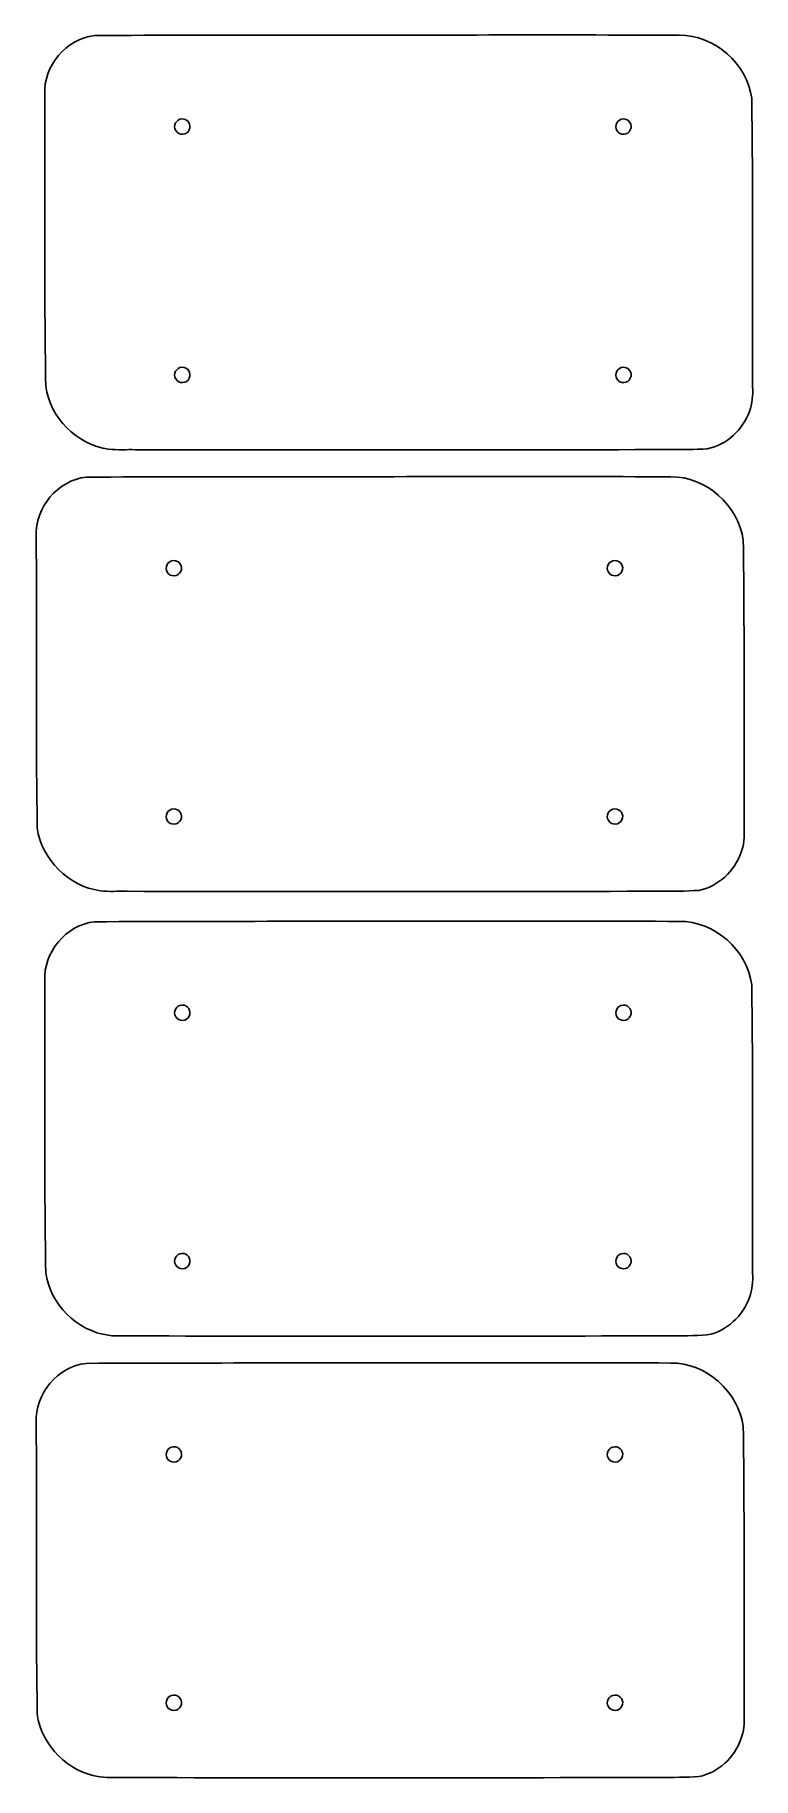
# Model space of a CAD drawing. Header units: millimetres. Extents: x 27 to 225, y 10 to 492.
import ezdxf

# ---------------------------------------------------------------- set-up
doc = ezdxf.new("R2010")
doc.units = ezdxf.units.MM
doc.layers.get('0').update_dxf_attribs({"linetype": 'CONTINUOUS'})

msp = doc.modelspace()

# ---------------------------------------------------------------- linework, layer by layer
at = {"color": 1}
for p, q in [((152.2491, 491.512818), (152.2491, 491.512758)), ((67.448341, 468.346748), (67.448341, 468.346748)), ((189.36824, 468.346748), (189.36824, 468.346748)), ((67.448341, 399.7667), (67.448341, 399.7667)), ((189.36824, 399.7667), (189.36824, 399.7667)), ((149.91417, 369.54944), (149.91417, 369.54938)), ((65.11339, 346.38337), (65.11339, 346.38337)), ((187.03331, 346.38337), (187.03331, 346.38337)), ((65.11339, 277.80329), (65.11339, 277.80329)), ((187.03331, 277.80329), (187.03331, 277.80329)), ((152.2491, 246.76577), (152.2491, 246.76571)), ((67.448341, 223.59969), (67.448341, 223.59969)), ((189.36824, 223.59969), (189.36824, 223.59969)), ((67.448341, 155.01962), (67.448341, 155.01962)), ((189.36824, 155.01962), (189.36824, 155.01962)), ((149.91417, 124.80236), (149.91417, 124.8023)), ((65.11339, 101.63628), (65.11339, 101.63628)), ((187.03331, 101.63628), (187.03331, 101.63628)), ((65.11339, 33.05621), (65.11339, 33.05621)), ((187.03331, 33.05621), (187.03331, 33.05621))]:
    msp.add_line(p, q, dxfattribs=at)
for points in [[(43.261323, 491.382478), (35.441619, 490.491468), (29.115792, 482.915738), (29.507302, 475.076818)], [(152.2491, 491.512758), (115.9201, 491.488858), (79.588732, 491.531658), (43.261323, 491.382478)], [(204.88074, 491.478318), (187.3369, 491.529718), (169.79299, 491.514218), (152.2491, 491.512818)], [(224.90416, 473.932008), (223.63811, 483.563198), (214.62421, 491.549918), (204.88074, 491.478318)], [(29.507302, 475.076818), (29.643232, 448.21774), (29.372842, 421.356495), (29.788202, 394.49912)], [(225.12426, 394.34839), (225.10166, 420.875918), (225.26555, 447.407583), (224.90416, 473.932008)], [(67.448341, 468.346748), (65.902441, 468.340748), (64.849851, 466.420528), (65.720811, 465.129538)], [(69.432028, 465.309438), (70.171818, 466.690958), (69.008508, 468.453078), (67.448341, 468.346748)], [(189.36824, 468.346748), (187.82234, 468.340748), (186.76975, 466.420528), (187.64071, 465.129538)], [(191.35194, 465.309438), (192.09245, 466.691418), (190.92819, 468.452818), (189.36824, 468.346748)], [(65.720811, 465.129538), (66.478071, 463.706338), (68.822508, 463.808888), (69.432028, 465.309438)], [(187.64071, 465.129538), (188.39797, 463.706338), (190.74241, 463.808888), (191.35194, 465.309438)], [(67.448341, 399.7667), (65.902441, 399.7607), (64.849851, 397.84048), (65.720811, 396.54949)], [(69.432028, 396.72939), (70.171818, 398.11091), (69.008508, 399.87303), (67.448341, 399.7667)], [(189.36824, 399.7667), (187.82234, 399.7607), (186.76975, 397.84048), (187.64071, 396.54949)], [(191.35194, 396.72939), (192.09245, 398.11137), (190.92819, 399.87277), (189.36824, 399.7667)], [(65.720811, 396.54949), (66.478071, 395.12629), (68.822508, 395.22884), (69.432028, 396.72939)], [(187.64071, 396.54949), (188.39797, 395.12629), (190.74241, 395.22884), (191.35194, 396.72939)], [(29.788202, 394.49912), (30.958442, 385.74106), (38.406926, 378.37134), (47.16319, 377.15732)], [(224.26277, 387.57143), (225.07747, 389.72944), (225.29847, 392.06082), (225.12426, 394.34839)], [(212.63237, 377.25883), (217.98171, 378.29556), (222.46447, 382.59099), (224.26277, 387.57143)], [(47.16319, 377.15732), (49.63099, 376.83523), (52.12662, 377.07112), (54.607327, 376.994)], [(54.607327, 376.994), (103.70201, 376.8947), (152.79699, 376.9041), (201.89164, 377.0175)], [(201.89164, 377.0175), (205.47118, 377.0566), (209.06323, 377.0031), (212.63237, 377.25883)], [(40.926361, 369.4191), (33.106647, 368.52809), (26.780821, 360.95236), (27.172332, 353.11344)], [(149.91417, 369.54938), (113.58517, 369.52548), (77.253791, 369.56828), (40.926361, 369.4191)], [(202.54581, 369.51494), (185.00197, 369.56634), (167.45806, 369.55084), (149.91417, 369.54944)], [(222.56923, 351.96863), (221.30318, 361.59982), (212.28928, 369.58654), (202.54581, 369.51494)], [(27.172332, 353.11344), (27.308258, 326.25436), (27.037872, 299.3931), (27.453234, 272.53571)], [(222.78933, 272.38498), (222.76673, 298.91252), (222.93062, 325.4442), (222.56923, 351.96863)], [(65.11339, 346.38337), (63.567487, 346.37737), (62.514902, 344.45715), (63.385856, 343.16616)], [(63.385856, 343.16616), (64.143117, 341.74296), (66.487562, 341.84551), (67.097084, 343.34606)], [(67.097084, 343.34606), (67.836868, 344.72758), (66.67356, 346.4897), (65.11339, 346.38337)], [(187.03331, 346.38337), (185.48741, 346.37737), (184.43482, 344.45715), (185.30578, 343.16616)], [(185.30578, 343.16616), (186.06304, 341.74296), (188.40748, 341.84551), (189.01701, 343.34606)], [(189.01701, 343.34606), (189.75752, 344.72804), (188.59326, 346.48944), (187.03331, 346.38337)], [(65.11339, 277.80329), (63.567487, 277.79729), (62.514902, 275.87707), (63.385856, 274.58608)], [(63.385856, 274.58608), (64.143117, 273.16288), (66.487562, 273.26543), (67.097084, 274.76598)], [(67.097084, 274.76598), (67.836868, 276.1475), (66.67356, 277.90962), (65.11339, 277.80329)], [(187.03331, 277.80329), (185.48741, 277.79729), (184.43482, 275.87707), (185.30578, 274.58608)], [(185.30578, 274.58608), (186.06304, 273.16288), (188.40748, 273.26543), (189.01701, 274.76598)], [(189.01701, 274.76598), (189.75752, 276.14796), (188.59326, 277.90936), (187.03331, 277.80329)], [(27.453234, 272.53571), (28.62347, 263.77765), (36.071964, 256.40793), (44.828234, 255.19391)], [(221.92784, 265.60802), (222.74254, 267.76603), (222.96354, 270.09741), (222.78933, 272.38498)], [(210.29744, 255.29542), (215.64678, 256.33215), (220.12954, 260.62758), (221.92784, 265.60802)], [(44.828234, 255.19391), (47.296026, 254.87182), (49.791659, 255.10771), (52.272369, 255.03059)], [(199.55671, 255.05409), (203.13625, 255.09319), (206.7283, 255.03969), (210.29744, 255.29542)], [(52.272369, 255.03059), (101.36708, 254.93129), (150.46206, 254.94069), (199.55671, 255.05409)], [(43.261323, 246.63543), (35.441619, 245.74442), (29.115792, 238.16869), (29.507302, 230.32977)], [(152.2491, 246.76571), (115.9201, 246.74181), (79.588732, 246.78461), (43.261323, 246.63543)], [(204.88074, 246.73127), (187.3369, 246.78267), (169.79299, 246.76717), (152.2491, 246.76577)], [(224.90416, 229.18496), (223.63811, 238.81614), (214.62421, 246.80287), (204.88074, 246.73127)], [(29.507302, 230.32977), (29.643232, 203.47069), (29.372842, 176.60943), (29.788202, 149.75204)], [(225.12426, 149.60131), (225.10166, 176.12885), (225.26555, 202.66053), (224.90416, 229.18496)], [(67.448341, 223.59969), (65.902441, 223.59369), (64.849851, 221.67348), (65.720811, 220.38249)], [(69.432028, 220.56239), (70.171818, 221.94391), (69.008508, 223.70603), (67.448341, 223.59969)], [(189.36824, 223.59969), (187.82234, 223.59369), (186.76975, 221.67348), (187.64071, 220.38249)], [(191.35194, 220.56239), (192.09245, 221.94437), (190.92819, 223.70577), (189.36824, 223.59969)], [(65.720811, 220.38249), (66.478071, 218.95929), (68.822508, 219.06184), (69.432028, 220.56239)], [(187.64071, 220.38249), (188.39797, 218.95929), (190.74241, 219.06184), (191.35194, 220.56239)], [(67.448341, 155.01962), (65.902441, 155.01362), (64.849851, 153.0934), (65.720811, 151.80241)], [(69.432028, 151.98231), (70.171818, 153.36383), (69.008508, 155.12595), (67.448341, 155.01962)], [(189.36824, 155.01962), (187.82234, 155.01362), (186.76975, 153.0934), (187.64071, 151.80241)], [(191.35194, 151.98231), (192.09245, 153.36429), (190.92819, 155.12569), (189.36824, 155.01962)], [(29.788202, 149.75204), (30.958442, 140.99398), (38.406926, 133.62426), (47.16319, 132.41024)], [(65.720811, 151.80241), (66.478071, 150.37921), (68.822508, 150.48176), (69.432028, 151.98231)], [(187.64071, 151.80241), (188.39797, 150.37921), (190.74241, 150.48176), (191.35194, 151.98231)], [(224.26277, 142.82435), (225.07747, 144.98236), (225.29847, 147.31374), (225.12426, 149.60131)], [(212.63237, 132.51175), (217.98171, 133.54848), (222.46447, 137.84391), (224.26277, 142.82435)], [(47.16319, 132.41024), (49.63099, 132.08815), (52.12662, 132.32404), (54.607327, 132.24692)], [(54.607327, 132.24692), (103.70201, 132.14762), (152.79699, 132.15702), (201.89164, 132.27042)], [(201.89164, 132.27042), (205.47118, 132.30952), (209.06323, 132.25602), (212.63237, 132.51175)], [(40.926361, 124.67202), (33.106647, 123.78101), (26.780821, 116.20528), (27.172332, 108.36636)], [(149.91417, 124.8023), (113.58517, 124.7784), (77.253791, 124.8212), (40.926361, 124.67202)], [(202.54581, 124.76786), (185.00197, 124.81926), (167.45806, 124.80376), (149.91417, 124.80236)], [(222.56923, 107.22155), (221.30318, 116.85273), (212.28928, 124.83946), (202.54581, 124.76786)], [(27.172332, 108.36636), (27.308258, 81.50728), (27.037872, 54.64602), (27.453234, 27.78863)], [(222.78933, 27.6379), (222.76673, 54.16544), (222.93062, 80.69712), (222.56923, 107.22155)], [(65.11339, 101.63628), (63.567487, 101.63028), (62.514902, 99.71007), (63.385856, 98.41908)], [(67.097084, 98.59898), (67.836868, 99.9805), (66.67356, 101.74262), (65.11339, 101.63628)], [(187.03331, 101.63628), (185.48741, 101.63028), (184.43482, 99.71007), (185.30578, 98.41908)], [(189.01701, 98.59898), (189.75752, 99.98096), (188.59326, 101.74236), (187.03331, 101.63628)], [(63.385856, 98.41908), (64.143117, 96.99588), (66.487562, 97.09843), (67.097084, 98.59898)], [(185.30578, 98.41908), (186.06304, 96.99588), (188.40748, 97.09843), (189.01701, 98.59898)], [(65.11339, 33.05621), (63.567487, 33.05021), (62.514902, 31.12999), (63.385856, 29.839)], [(63.385856, 29.839), (64.143117, 28.4158), (66.487562, 28.51835), (67.097084, 30.0189)], [(67.097084, 30.0189), (67.836868, 31.40042), (66.67356, 33.16254), (65.11339, 33.05621)], [(187.03331, 33.05621), (185.48741, 33.05021), (184.43482, 31.12999), (185.30578, 29.839)], [(185.30578, 29.839), (186.06304, 28.4158), (188.40748, 28.51835), (189.01701, 30.0189)], [(189.01701, 30.0189), (189.75752, 31.40088), (188.59326, 33.16228), (187.03331, 33.05621)], [(27.453234, 27.78863), (28.62347, 19.03057), (36.071964, 11.66085), (44.828234, 10.44683)], [(221.92784, 20.86094), (222.74254, 23.01895), (222.96354, 25.35033), (222.78933, 27.6379)], [(210.29744, 10.54834), (215.64678, 11.58507), (220.12954, 15.8805), (221.92784, 20.86094)], [(44.828234, 10.44683), (47.296026, 10.12474), (49.791659, 10.36063), (52.272369, 10.28351)], [(52.272369, 10.28351), (101.36708, 10.18421), (150.46206, 10.19361), (199.55671, 10.30701)], [(199.55671, 10.30701), (203.13625, 10.34611), (206.7283, 10.29261), (210.29744, 10.54834)]]:
    msp.add_open_spline(points, degree=3, dxfattribs=at)

doc.saveas('drawing.dxf')
